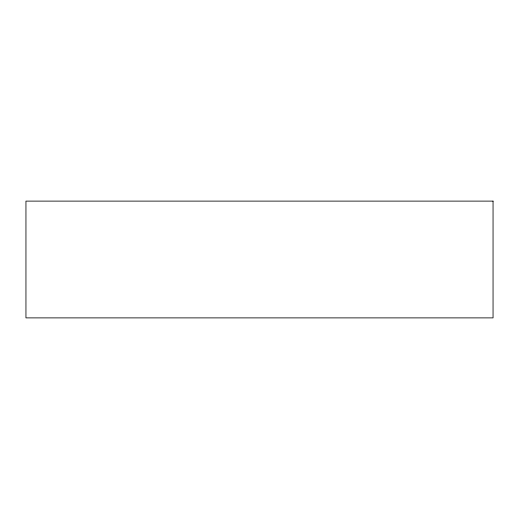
<?xml version="1.0" encoding="UTF-8"?>
<svg xmlns="http://www.w3.org/2000/svg" width="519" height="519" viewBox="0 0 519 519"><rect width="100%" height="100%" fill="white"/><g stroke="black" fill="none" stroke-linecap="round" stroke-linejoin="round"><path stroke-width="0.78" d="M493.05 201.113L25.95 201.113L25.95 317.888L493.05 317.888L493.05 201.113"/></g></svg>
